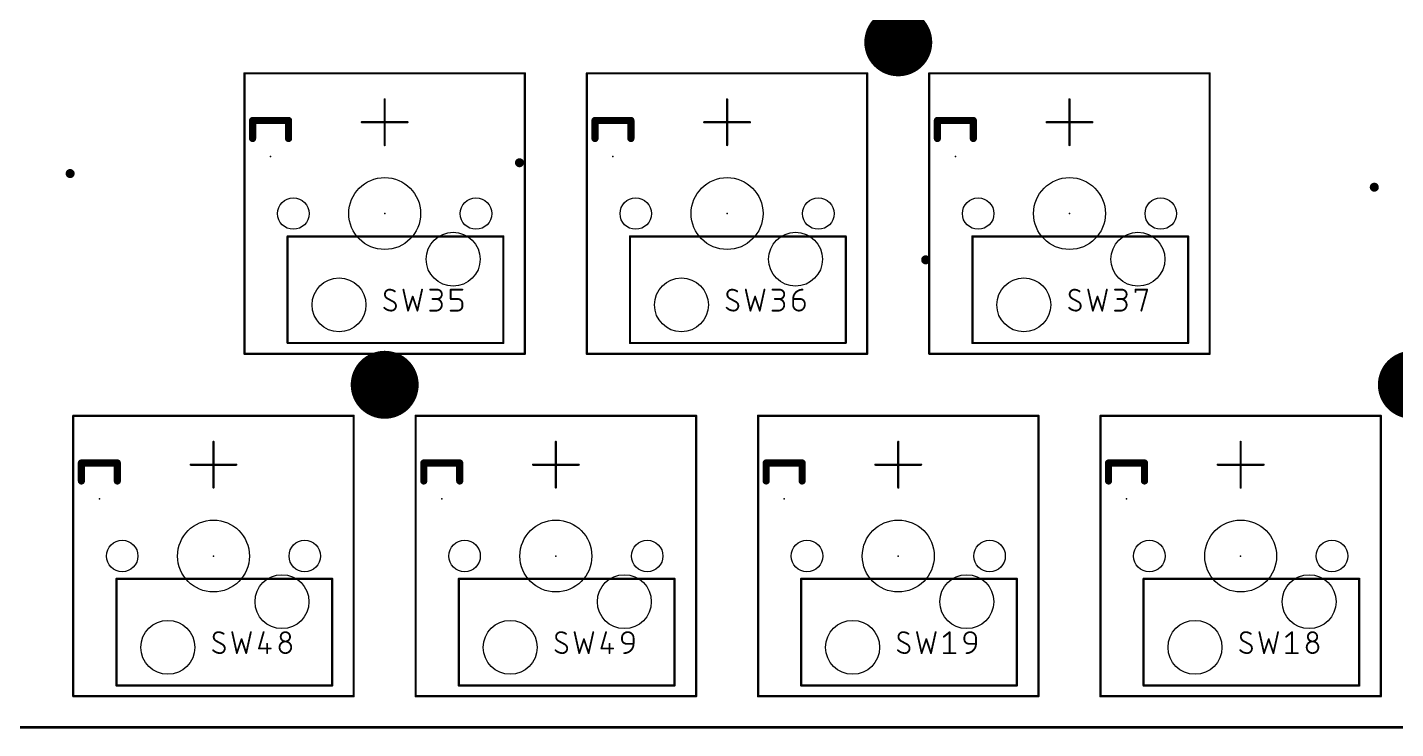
# Model space of a CAD drawing. Extents: x 0 to 305, y 0 to 96.
# Drawn here: x 170.6 to 246.7, y -0.1 to 38.9 of the extents above; entities that cross this region are included whole.
import ezdxf

# ---------------------------------------------------------------- set-up
doc = ezdxf.new("R2010")
doc.units = 0
for name, color, linetype in [('17', 110, 'CONTINUOUS'), ('18', 110, 'CONTINUOUS'), ('20', 31, 'CONTINUOUS'), ('21', 253, 'CONTINUOUS'), ('22', 253, 'CONTINUOUS'), ('23', 53, 'CONTINUOUS'), ('24', 53, 'CONTINUOUS'), ('39', 12, 'CONTINUOUS')]:
    doc.layers.add(name, color=color, linetype=linetype)

# ---------------------------------------------------------------- blocks, each defined once
blk = doc.blocks.new('ROUNDP')
at = {"const_width": 0.5}
blk.add_lwpolyline([(0, -0.25, 1), (0, 0.25, 1), (0, -0.25)], format="xyb", dxfattribs=at)
blk = doc.blocks.new('ROUNDV')
at = {"const_width": 0.5}
blk.add_lwpolyline([(0, -0.25, 1), (0, 0.25, 1), (0, -0.25)], format="xyb", dxfattribs=at)

msp = doc.modelspace()

# ---------------------------------------------------------------- linework, layer by layer
at = {"layer": '20', "const_width": 0.1524}
msp.add_lwpolyline([(3.5, 0), (301.3, 0)], dxfattribs=at)
at = {"layer": '20'}
for centre, radius in [((190.5, 28.575), 2), ((209.55, 28.575), 2), ((228.6, 28.575), 2), ((185.42, 28.575), 0.8763), ((195.58, 28.575), 0.8763), ((204.47, 28.575), 0.8763), ((214.63, 28.575), 0.8763), ((223.52, 28.575), 0.8763), ((233.68, 28.575), 0.8763), ((194.31, 26.035), 1.5), ((213.36, 26.035), 1.5), ((232.41, 26.035), 1.5), ((187.96, 23.495), 1.5), ((207.01, 23.495), 1.5), ((226.06, 23.495), 1.5), ((180.975, 9.525), 2), ((200.025, 9.525), 2), ((219.075, 9.525), 2), ((238.125, 9.525), 2), ((175.895, 9.525), 0.8763), ((186.055, 9.525), 0.8763), ((194.945, 9.525), 0.8763), ((205.105, 9.525), 0.8763), ((213.995, 9.525), 0.8763), ((224.155, 9.525), 0.8763), ((233.045, 9.525), 0.8763), ((243.205, 9.525), 0.8763), ((184.785, 6.985), 1.5), ((203.835, 6.985), 1.5), ((222.885, 6.985), 1.5), ((241.935, 6.985), 1.5), ((178.435, 4.445), 1.5), ((197.485, 4.445), 1.5), ((216.535, 4.445), 1.5), ((235.585, 4.445), 1.5)]:
    msp.add_circle(centre, radius, dxfattribs=at)
at = {"layer": '21'}
for points, const_width in [([(190.5, 32.385), (190.5, 34.925)], 0.127), ([(209.55, 32.385), (209.55, 34.925)], 0.127), ([(228.6, 32.385), (228.6, 34.925)], 0.127), ([(191.77, 33.655), (189.23, 33.655)], 0.127), ([(210.82, 33.655), (208.28, 33.655)], 0.127), ([(229.87, 33.655), (227.33, 33.655)], 0.127), ([(191.5412, 24.3422), (191.8008, 23.1738)], 0.1016), ([(192.3201, 23.1738), (192.5797, 24.3422)], 0.1016), ([(193.0313, 24.3422), (193.4208, 24.3422)], 0.1016), ([(194.1743, 23.8229), (194.1743, 24.3422)], 0.1016), ([(194.1743, 24.3422), (194.8234, 24.3422)], 0.1016), ([(210.5912, 24.3422), (210.8508, 23.1738)], 0.1016), ([(211.3701, 23.1738), (211.6297, 24.3422)], 0.1016), ([(212.0813, 24.3422), (212.4708, 24.3422)], 0.1016), ([(229.6412, 24.3422), (229.9008, 23.1738)], 0.1016), ([(230.4201, 23.1738), (230.6797, 24.3422)], 0.1016), ([(231.1313, 24.3422), (231.5208, 24.3422)], 0.1016), ([(232.2743, 24.2124), (232.2743, 24.3422)], 0.1016), ([(232.2743, 24.3422), (232.9234, 24.3422)], 0.1016), ([(232.9234, 24.3422), (232.5988, 23.1738)], 0.1016), ([(190.9979, 23.6606), (190.6409, 23.8554)], 0.1016), ([(191.8008, 23.1738), (192.0605, 23.9527)], 0.1016), ([(192.0605, 23.9527), (192.3201, 23.1738)], 0.1016), ([(193.4208, 23.8229), (193.1611, 23.8229)], 0.1016), ([(194.5638, 23.8229), (194.1743, 23.8229)], 0.1016), ([(194.8234, 23.4334), (194.8234, 23.5633)], 0.1016), ([(210.0479, 23.6606), (209.6909, 23.8554)], 0.1016), ([(210.8508, 23.1738), (211.1105, 23.9527)], 0.1016), ([(211.1105, 23.9527), (211.3701, 23.1738)], 0.1016), ([(212.4708, 23.8229), (212.2111, 23.8229)], 0.1016), ([(213.2243, 23.8229), (213.6138, 23.8229)], 0.1016), ([(213.2243, 23.4984), (213.2243, 23.8229)], 0.1016), ([(213.8734, 23.5633), (213.8734, 23.4984)], 0.1016), ([(229.0979, 23.6606), (228.7409, 23.8554)], 0.1016), ([(229.9008, 23.1738), (230.1604, 23.9527)], 0.1016), ([(230.1604, 23.9527), (230.4201, 23.1738)], 0.1016), ([(231.5208, 23.8229), (231.2611, 23.8229)], 0.1016), ([(193.0313, 23.1738), (193.3558, 23.1738)], 0.1016), ([(194.1743, 23.1738), (194.5638, 23.1738)], 0.1016), ([(212.0813, 23.1738), (212.4058, 23.1738)], 0.1016), ([(231.1313, 23.1738), (231.4558, 23.1738)], 0.1016), ([(180.975, 13.335), (180.975, 15.875)], 0.127), ([(200.025, 13.335), (200.025, 15.875)], 0.127), ([(219.075, 13.335), (219.075, 15.875)], 0.127), ([(238.125, 13.335), (238.125, 15.875)], 0.127), ([(182.245, 14.605), (179.705, 14.605)], 0.127), ([(201.295, 14.605), (198.755, 14.605)], 0.127), ([(220.345, 14.605), (217.805, 14.605)], 0.127), ([(239.395, 14.605), (236.855, 14.605)], 0.127), ([(182.0162, 5.2922), (182.2758, 4.1238)], 0.1016), ([(182.7951, 4.1238), (183.0547, 5.2922)], 0.1016), ([(183.7659, 5.2922), (183.5063, 4.3834)], 0.1016), ([(201.0662, 5.2922), (201.3258, 4.1238)], 0.1016), ([(201.8451, 4.1238), (202.1047, 5.2922)], 0.1016), ([(202.8159, 5.2922), (202.5563, 4.3834)], 0.1016), ([(220.1162, 5.2922), (220.3758, 4.1238)], 0.1016), ([(220.8951, 4.1238), (221.1547, 5.2922)], 0.1016), ([(221.6063, 5.0326), (221.9308, 5.2922)], 0.1016), ([(221.9308, 5.2922), (221.9308, 4.1238)], 0.1016), ([(239.1662, 5.2922), (239.4258, 4.1238)], 0.1016), ([(239.9451, 4.1238), (240.2047, 5.2922)], 0.1016), ([(240.6563, 5.0326), (240.9808, 5.2922)], 0.1016), ([(240.9808, 5.2922), (240.9808, 4.1238)], 0.1016), ([(181.4729, 4.6106), (181.1159, 4.8054)], 0.1016), ([(182.2758, 4.1238), (182.5354, 4.9027)], 0.1016), ([(182.5354, 4.9027), (182.7951, 4.1238)], 0.1016), ([(183.9607, 4.6431), (183.9607, 4.1238)], 0.1016), ([(200.5229, 4.6106), (200.1659, 4.8054)], 0.1016), ([(201.3258, 4.1238), (201.5855, 4.9027)], 0.1016), ([(201.5855, 4.9027), (201.8451, 4.1238)], 0.1016), ([(203.0107, 4.6431), (203.0107, 4.1238)], 0.1016), ([(203.6993, 4.9027), (203.6993, 4.9676)], 0.1016), ([(204.3484, 4.6431), (203.9589, 4.6431)], 0.1016), ([(204.3484, 4.9676), (204.3484, 4.6431)], 0.1016), ([(219.5729, 4.6106), (219.2159, 4.8054)], 0.1016), ([(220.3758, 4.1238), (220.6355, 4.9027)], 0.1016), ([(220.6355, 4.9027), (220.8951, 4.1238)], 0.1016), ([(222.7493, 4.9027), (222.7493, 4.9676)], 0.1016), ([(223.3984, 4.6431), (223.0089, 4.6431)], 0.1016), ([(223.3984, 4.9676), (223.3984, 4.6431)], 0.1016), ([(238.6229, 4.6106), (238.2659, 4.8054)], 0.1016), ([(239.4258, 4.1238), (239.6855, 4.9027)], 0.1016), ([(239.6855, 4.9027), (239.9451, 4.1238)], 0.1016), ([(183.5063, 4.3834), (184.1554, 4.3834)], 0.1016), ([(202.5563, 4.3834), (203.2054, 4.3834)], 0.1016), ([(221.6063, 4.1238), (222.2554, 4.1238)], 0.1016), ([(240.6563, 4.1238), (241.3054, 4.1238)], 0.1016)]:
    msp.add_lwpolyline(points, dxfattribs=dict(at, const_width=const_width))
for points, const_width in [([(190.5317, 34.925, 1), (190.4683, 34.925)], 0.0635), ([(209.5817, 34.925, 1), (209.5183, 34.925)], 0.0635), ([(228.6318, 34.925, 1), (228.5683, 34.925)], 0.0635), ([(189.23, 33.6868, 1), (189.23, 33.6232)], 0.0635), ([(191.77, 33.6232, 1), (191.77, 33.6868)], 0.0635), ([(208.28, 33.6868, 1), (208.28, 33.6232)], 0.0635), ([(210.82, 33.6232, 1), (210.82, 33.6868)], 0.0635), ([(227.33, 33.6868, 1), (227.33, 33.6232)], 0.0635), ([(229.87, 33.6232, 1), (229.87, 33.6868)], 0.0635), ([(190.4683, 32.385, 1), (190.5317, 32.385)], 0.0635), ([(209.5183, 32.385, 1), (209.5817, 32.385)], 0.0635), ([(228.5683, 32.385, 1), (228.6318, 32.385)], 0.0635), ([(190.7707, 24.3422, 0.4142), (190.5111, 24.0826)], 0.1016), ([(191.0628, 24.2448, 0.1623), (190.7707, 24.3422)], 0.1016), ([(190.7707, 24.3676, 1), (190.7707, 24.3168)], 0.0508), ([(190.7707, 24.3168, 1), (190.7707, 24.3676)], 0.0508), ([(191.566, 24.3477, 1), (191.5164, 24.3367)], 0.0508), ([(192.6045, 24.3367, 1), (192.5549, 24.3477)], 0.0508), ([(193.0313, 24.3676, 1), (193.0313, 24.3168)], 0.0508), ([(193.4208, 23.8229, 1), (193.4208, 24.3422)], 0.1016), ([(193.4208, 24.3676, 1), (193.4208, 24.3168)], 0.0508), ([(193.4208, 24.3168, 1), (193.4208, 24.3676)], 0.0508), ([(194.1997, 24.3422, 1), (194.1489, 24.3422)], 0.0508), ([(194.1743, 24.3676, 1), (194.1743, 24.3168)], 0.0508), ([(194.8234, 24.3168, 1), (194.8234, 24.3676)], 0.0508), ([(209.8207, 24.3422, 0.4142), (209.5611, 24.0826)], 0.1016), ([(210.1128, 24.2448, 0.1623), (209.8207, 24.3422)], 0.1016), ([(209.8207, 24.3676, 1), (209.8207, 24.3168)], 0.0508), ([(209.8207, 24.3168, 1), (209.8207, 24.3676)], 0.0508), ([(210.616, 24.3477, 1), (210.5664, 24.3367)], 0.0508), ([(211.6545, 24.3367, 1), (211.6049, 24.3477)], 0.0508), ([(212.0813, 24.3676, 1), (212.0813, 24.3168)], 0.0508), ([(212.4708, 23.8229, 1), (212.4708, 24.3422)], 0.1016), ([(212.4708, 24.3676, 1), (212.4708, 24.3168)], 0.0508), ([(212.4708, 24.3168, 1), (212.4708, 24.3676)], 0.0508), ([(213.7436, 24.3422, 0.4142), (213.2243, 23.8229)], 0.1016), ([(213.7436, 24.3168, 1), (213.7436, 24.3676)], 0.0508), ([(228.8707, 24.3422, 0.4142), (228.6111, 24.0826)], 0.1016), ([(229.1628, 24.2448, 0.1623), (228.8707, 24.3422)], 0.1016), ([(228.8707, 24.3676, 1), (228.8707, 24.3168)], 0.0508), ([(228.8707, 24.3168, 1), (228.8707, 24.3676)], 0.0508), ([(229.666, 24.3477, 1), (229.6164, 24.3367)], 0.0508), ([(230.7045, 24.3367, 1), (230.6549, 24.3477)], 0.0508), ([(231.1313, 24.3676, 1), (231.1313, 24.3168)], 0.0508), ([(231.5208, 23.8229, 1), (231.5208, 24.3422)], 0.1016), ([(231.5208, 24.3676, 1), (231.5208, 24.3168)], 0.0508), ([(231.5208, 24.3168, 1), (231.5208, 24.3676)], 0.0508), ([(232.2997, 24.3422, 1), (232.2489, 24.3422)], 0.0508), ([(232.2743, 24.3676, 1), (232.2743, 24.3168)], 0.0508), ([(232.9479, 24.3354, 1), (232.8989, 24.349)], 0.0508), ([(232.9234, 24.3168, 1), (232.9234, 24.3676)], 0.0508), ([(190.5111, 24.0826, 0.2656), (190.6409, 23.8554)], 0.1016), ([(190.5364, 24.0826, 1), (190.4857, 24.0826)], 0.0508), ([(190.4857, 24.0826, 1), (190.5365, 24.0826)], 0.0508), ([(190.653, 23.8777, 1), (190.6287, 23.8331)], 0.0508), ([(190.628, 23.8335, 1), (190.6538, 23.8772)], 0.0508), ([(191.1277, 23.4334, 0.2656), (190.9979, 23.6606)], 0.1016), ([(191.0108, 23.6825, 1), (190.985, 23.6387)], 0.0508), ([(190.9857, 23.6383, 1), (191.01, 23.6829)], 0.0508), ([(191.0476, 24.2245, 1), (191.078, 24.2652)], 0.0508), ([(192.0845, 23.9608, 1), (192.0364, 23.9447)], 0.0508), ([(192.0845, 23.9447, 1), (192.0364, 23.9608)], 0.0508), ([(193.1611, 23.8483, 1), (193.1611, 23.7975)], 0.0508), ([(193.3558, 23.1738, 1), (193.3558, 23.8229)], 0.1016), ([(193.3558, 23.8483, 1), (193.3558, 23.7975)], 0.0508), ([(193.4208, 23.8483, 1), (193.4208, 23.7975)], 0.0508), ([(193.4208, 23.7975, 1), (193.4208, 23.8483)], 0.0508), ([(194.1743, 23.8483, 1), (194.1743, 23.7975)], 0.0508), ([(194.1489, 23.8229, 1), (194.1997, 23.8229)], 0.0508), ([(194.8234, 23.5633, 0.4142), (194.5638, 23.8229)], 0.1016), ([(194.5638, 23.8483, 1), (194.5638, 23.7975)], 0.0508), ([(194.5638, 23.7975, 1), (194.5638, 23.8483)], 0.0508), ([(194.8488, 23.5633, 1), (194.798, 23.5633)], 0.0508), ([(209.5611, 24.0826, 0.2656), (209.6909, 23.8554)], 0.1016), ([(209.5864, 24.0826, 1), (209.5357, 24.0826)], 0.0508), ([(209.5357, 24.0826, 1), (209.5865, 24.0826)], 0.0508), ([(209.703, 23.8777, 1), (209.6787, 23.8331)], 0.0508), ([(209.678, 23.8335, 1), (209.7038, 23.8772)], 0.0508), ([(210.1777, 23.4334, 0.2656), (210.0479, 23.6606)], 0.1016), ([(210.0608, 23.6825, 1), (210.035, 23.6387)], 0.0508), ([(210.0357, 23.6383, 1), (210.06, 23.6829)], 0.0508), ([(210.0976, 24.2245, 1), (210.128, 24.2652)], 0.0508), ([(211.1345, 23.9608, 1), (211.0864, 23.9447)], 0.0508), ([(211.1345, 23.9447, 1), (211.0864, 23.9608)], 0.0508), ([(212.2111, 23.8483, 1), (212.2111, 23.7975)], 0.0508), ([(212.4058, 23.1738, 1), (212.4058, 23.8229)], 0.1016), ([(212.4058, 23.8483, 1), (212.4058, 23.7975)], 0.0508), ([(212.4708, 23.8483, 1), (212.4708, 23.7975)], 0.0508), ([(212.4708, 23.7975, 1), (212.4708, 23.8483)], 0.0508), ([(213.2243, 23.8483, 1), (213.2243, 23.7975)], 0.0508), ([(213.2497, 23.8229, 1), (213.1989, 23.8229)], 0.0508), ([(213.1989, 23.8229, 1), (213.2497, 23.8229)], 0.0508), ([(213.8734, 23.5633, 0.4142), (213.6138, 23.8229)], 0.1016), ([(213.6138, 23.8483, 1), (213.6138, 23.7975)], 0.0508), ([(213.6138, 23.7975, 1), (213.6138, 23.8483)], 0.0508), ([(213.8988, 23.5633, 1), (213.848, 23.5633)], 0.0508), ([(228.6111, 24.0826, 0.2656), (228.7409, 23.8554)], 0.1016), ([(228.6364, 24.0826, 1), (228.5857, 24.0826)], 0.0508), ([(228.5857, 24.0826, 1), (228.6364, 24.0826)], 0.0508), ([(228.753, 23.8777, 1), (228.7287, 23.8331)], 0.0508), ([(228.728, 23.8335, 1), (228.7538, 23.8772)], 0.0508), ([(229.2277, 23.4334, 0.2656), (229.0979, 23.6606)], 0.1016), ([(229.1108, 23.6825, 1), (229.085, 23.6387)], 0.0508), ([(229.0857, 23.6383, 1), (229.11, 23.6829)], 0.0508), ([(229.1476, 24.2245, 1), (229.178, 24.2652)], 0.0508), ([(230.1845, 23.9608, 1), (230.1364, 23.9447)], 0.0508), ([(230.1845, 23.9447, 1), (230.1364, 23.9608)], 0.0508), ([(231.2611, 23.8483, 1), (231.2611, 23.7975)], 0.0508), ([(231.4558, 23.1738, 1), (231.4558, 23.8229)], 0.1016), ([(231.4558, 23.8483, 1), (231.4558, 23.7975)], 0.0508), ([(231.5208, 23.8483, 1), (231.5208, 23.7975)], 0.0508), ([(231.5208, 23.7975, 1), (231.5208, 23.8483)], 0.0508), ([(232.2489, 24.2124, 1), (232.2997, 24.2124)], 0.0508), ([(190.4786, 23.3361, 0.2), (190.8681, 23.1738)], 0.1016), ([(190.4966, 23.354, 1), (190.4606, 23.3182)], 0.0508), ([(190.8681, 23.1738, 0.4142), (191.1277, 23.4334)], 0.1016), ([(190.8681, 23.1992, 1), (190.8681, 23.1484)], 0.0508), ([(190.8681, 23.1484, 1), (190.8681, 23.1992)], 0.0508), ([(191.1531, 23.4334, 1), (191.1023, 23.4334)], 0.0508), ([(191.1023, 23.4334, 1), (191.1531, 23.4334)], 0.0508), ([(191.7767, 23.1818, 1), (191.8249, 23.1658)], 0.0508), ([(191.776, 23.1683, 1), (191.8256, 23.1793)], 0.0508), ([(192.2953, 23.1793, 1), (192.3449, 23.1683)], 0.0508), ([(192.296, 23.1658, 1), (192.3442, 23.1818)], 0.0508), ([(193.0313, 23.1992, 1), (193.0313, 23.1484)], 0.0508), ([(193.3558, 23.1992, 1), (193.3558, 23.1484)], 0.0508), ([(193.3558, 23.1484, 1), (193.3558, 23.1992)], 0.0508), ([(194.1743, 23.1992, 1), (194.1743, 23.1484)], 0.0508), ([(194.5638, 23.1738, 0.4142), (194.8234, 23.4334)], 0.1016), ([(194.5638, 23.1992, 1), (194.5638, 23.1484)], 0.0508), ([(194.5638, 23.1484, 1), (194.5638, 23.1992)], 0.0508), ([(194.798, 23.5633, 1), (194.8488, 23.5633)], 0.0508), ([(194.8488, 23.4334, 1), (194.798, 23.4334)], 0.0508), ([(194.798, 23.4334, 1), (194.8488, 23.4334)], 0.0508), ([(209.5286, 23.3361, 0.2), (209.9181, 23.1738)], 0.1016), ([(209.5466, 23.354, 1), (209.5106, 23.3182)], 0.0508), ([(209.9181, 23.1738, 0.4142), (210.1777, 23.4334)], 0.1016), ([(209.9181, 23.1992, 1), (209.9181, 23.1484)], 0.0508), ([(209.9181, 23.1484, 1), (209.9181, 23.1992)], 0.0508), ([(210.2031, 23.4334, 1), (210.1523, 23.4334)], 0.0508), ([(210.1523, 23.4334, 1), (210.2031, 23.4334)], 0.0508), ([(210.8267, 23.1818, 1), (210.8749, 23.1658)], 0.0508), ([(210.826, 23.1683, 1), (210.8756, 23.1793)], 0.0508), ([(211.3453, 23.1793, 1), (211.3949, 23.1683)], 0.0508), ([(211.346, 23.1658, 1), (211.3942, 23.1818)], 0.0508), ([(212.0813, 23.1992, 1), (212.0813, 23.1484)], 0.0508), ([(212.4058, 23.1992, 1), (212.4058, 23.1484)], 0.0508), ([(212.4058, 23.1484, 1), (212.4058, 23.1992)], 0.0508), ([(213.2243, 23.4984, 1), (213.8734, 23.4984)], 0.1016), ([(213.2497, 23.4984, 1), (213.1989, 23.4984)], 0.0508), ([(213.1989, 23.4984, 1), (213.2497, 23.4984)], 0.0508), ([(213.848, 23.5633, 1), (213.8988, 23.5633)], 0.0508), ([(213.8988, 23.4984, 1), (213.848, 23.4984)], 0.0508), ([(213.848, 23.4984, 1), (213.8988, 23.4984)], 0.0508), ([(228.5786, 23.3361, 0.2), (228.9681, 23.1738)], 0.1016), ([(228.5966, 23.354, 1), (228.5606, 23.3182)], 0.0508), ([(228.9681, 23.1738, 0.4142), (229.2277, 23.4334)], 0.1016), ([(228.9681, 23.1992, 1), (228.9681, 23.1484)], 0.0508), ([(228.9681, 23.1484, 1), (228.9681, 23.1992)], 0.0508), ([(229.2531, 23.4334, 1), (229.2023, 23.4334)], 0.0508), ([(229.2023, 23.4334, 1), (229.2531, 23.4334)], 0.0508), ([(229.8767, 23.1818, 1), (229.9249, 23.1658)], 0.0508), ([(229.876, 23.1683, 1), (229.9256, 23.1793)], 0.0508), ([(230.3953, 23.1793, 1), (230.4449, 23.1683)], 0.0508), ([(230.396, 23.1658, 1), (230.4442, 23.1818)], 0.0508), ([(231.1313, 23.1992, 1), (231.1313, 23.1484)], 0.0508), ([(231.4558, 23.1992, 1), (231.4558, 23.1484)], 0.0508), ([(231.4558, 23.1484, 1), (231.4558, 23.1992)], 0.0508), ([(232.5744, 23.1806, 1), (232.6233, 23.167)], 0.0508), ([(181.0068, 15.875, 1), (180.9433, 15.875)], 0.0635), ([(200.0567, 15.875, 1), (199.9933, 15.875)], 0.0635), ([(219.1068, 15.875, 1), (219.0433, 15.875)], 0.0635), ([(238.1567, 15.875, 1), (238.0933, 15.875)], 0.0635), ([(179.705, 14.6368, 1), (179.705, 14.5732)], 0.0635), ([(182.245, 14.5732, 1), (182.245, 14.6368)], 0.0635), ([(198.755, 14.6368, 1), (198.755, 14.5732)], 0.0635), ([(201.295, 14.5732, 1), (201.295, 14.6368)], 0.0635), ([(217.805, 14.6368, 1), (217.805, 14.5732)], 0.0635), ([(220.345, 14.5732, 1), (220.345, 14.6368)], 0.0635), ([(236.855, 14.6368, 1), (236.855, 14.5732)], 0.0635), ([(239.395, 14.5732, 1), (239.395, 14.6368)], 0.0635), ([(180.9433, 13.335, 1), (181.0068, 13.335)], 0.0635), ([(199.9933, 13.335, 1), (200.0567, 13.335)], 0.0635), ([(219.0433, 13.335, 1), (219.1068, 13.335)], 0.0635), ([(238.0933, 13.335, 1), (238.1567, 13.335)], 0.0635), ([(181.2457, 5.2922, 0.4142), (180.9861, 5.0326)], 0.1016), ([(181.5378, 5.1948, 0.1623), (181.2457, 5.2922)], 0.1016), ([(181.2457, 5.3176, 1), (181.2457, 5.2668)], 0.0508), ([(181.2457, 5.2668, 1), (181.2457, 5.3176)], 0.0508), ([(182.041, 5.2977, 1), (181.9914, 5.2867)], 0.0508), ([(183.0795, 5.2867, 1), (183.0299, 5.2977)], 0.0508), ([(183.7904, 5.2852, 1), (183.7415, 5.2992)], 0.0508), ([(185.2335, 5.0326, 1), (184.7142, 5.0326)], 0.1016), ([(200.2957, 5.2922, 0.4142), (200.0361, 5.0326)], 0.1016), ([(200.5878, 5.1948, 0.1623), (200.2957, 5.2922)], 0.1016), ([(200.2957, 5.3176, 1), (200.2957, 5.2668)], 0.0508), ([(200.2957, 5.2668, 1), (200.2957, 5.3176)], 0.0508), ([(201.091, 5.2977, 1), (201.0414, 5.2867)], 0.0508), ([(202.1295, 5.2867, 1), (202.0799, 5.2977)], 0.0508), ([(202.8404, 5.2852, 1), (202.7915, 5.2992)], 0.0508), ([(204.3484, 4.9676, 1), (203.6993, 4.9676)], 0.1016), ([(219.3457, 5.2922, 0.4142), (219.0861, 5.0326)], 0.1016), ([(219.6378, 5.1948, 0.1623), (219.3457, 5.2922)], 0.1016), ([(219.3457, 5.3176, 1), (219.3457, 5.2668)], 0.0508), ([(219.3457, 5.2668, 1), (219.3457, 5.3176)], 0.0508), ([(220.141, 5.2977, 1), (220.0914, 5.2867)], 0.0508), ([(221.1795, 5.2867, 1), (221.1299, 5.2977)], 0.0508), ([(221.9562, 5.2922, 1), (221.9054, 5.2922)], 0.0508), ([(221.9467, 5.2724, 1), (221.915, 5.312)], 0.0508), ([(223.3984, 4.9676, 1), (222.7493, 4.9676)], 0.1016), ([(238.3957, 5.2922, 0.4142), (238.1361, 5.0326)], 0.1016), ([(238.6878, 5.1948, 0.1623), (238.3957, 5.2922)], 0.1016), ([(238.3957, 5.3176, 1), (238.3957, 5.2668)], 0.0508), ([(238.3957, 5.2668, 1), (238.3957, 5.3176)], 0.0508), ([(239.191, 5.2977, 1), (239.1414, 5.2867)], 0.0508), ([(240.2295, 5.2867, 1), (240.1799, 5.2977)], 0.0508), ([(241.0062, 5.2922, 1), (240.9554, 5.2922)], 0.0508), ([(240.9967, 5.2724, 1), (240.965, 5.312)], 0.0508), ([(242.3835, 5.0326, 1), (241.8642, 5.0326)], 0.1016), ([(180.9861, 5.0326, 0.2656), (181.1159, 4.8054)], 0.1016), ([(181.0114, 5.0326, 1), (180.9607, 5.0326)], 0.0508), ([(180.9607, 5.0326, 1), (181.0114, 5.0326)], 0.0508), ([(181.128, 4.8277, 1), (181.1037, 4.7831)], 0.0508), ([(181.103, 4.7835, 1), (181.1288, 4.8272)], 0.0508), ([(181.6027, 4.3834, 0.2656), (181.4729, 4.6106)], 0.1016), ([(181.4858, 4.6325, 1), (181.46, 4.5887)], 0.0508), ([(181.4607, 4.5883, 1), (181.485, 4.6329)], 0.0508), ([(181.5226, 5.1745, 1), (181.553, 5.2152)], 0.0508), ([(182.5595, 4.9108, 1), (182.5114, 4.8947)], 0.0508), ([(182.5595, 4.8947, 1), (182.5114, 4.9108)], 0.0508), ([(183.9861, 4.6431, 1), (183.9353, 4.6431)], 0.0508), ([(185.2984, 4.4484, 1), (184.6493, 4.4484)], 0.1016), ([(184.7142, 5.0326, 1), (185.2335, 5.0326)], 0.1016), ([(184.7396, 5.0326, 1), (184.6888, 5.0326)], 0.0508), ([(184.6888, 5.0326, 1), (184.7396, 5.0326)], 0.0508), ([(185.2589, 5.0326, 1), (185.2081, 5.0326)], 0.0508), ([(185.2081, 5.0326, 1), (185.2589, 5.0326)], 0.0508), ([(200.0361, 5.0326, 0.2656), (200.1659, 4.8054)], 0.1016), ([(200.0614, 5.0326, 1), (200.0107, 5.0326)], 0.0508), ([(200.0107, 5.0326, 1), (200.0615, 5.0326)], 0.0508), ([(200.178, 4.8277, 1), (200.1537, 4.7831)], 0.0508), ([(200.153, 4.7835, 1), (200.1788, 4.8272)], 0.0508), ([(200.6527, 4.3834, 0.2656), (200.5229, 4.6106)], 0.1016), ([(200.5358, 4.6325, 1), (200.51, 4.5887)], 0.0508), ([(200.5107, 4.5883, 1), (200.535, 4.6329)], 0.0508), ([(200.5726, 5.1745, 1), (200.603, 5.2152)], 0.0508), ([(201.6095, 4.9108, 1), (201.5614, 4.8947)], 0.0508), ([(201.6095, 4.8947, 1), (201.5614, 4.9108)], 0.0508), ([(203.0361, 4.6431, 1), (202.9853, 4.6431)], 0.0508), ([(203.7247, 4.9676, 1), (203.6739, 4.9676)], 0.0508), ([(203.6739, 4.9676, 1), (203.7247, 4.9676)], 0.0508), ([(203.6993, 4.9027, 0.4142), (203.9589, 4.6431)], 0.1016), ([(203.7247, 4.9027, 1), (203.6739, 4.9027)], 0.0508), ([(203.6739, 4.9027, 1), (203.7247, 4.9027)], 0.0508), ([(203.8291, 4.1238, 0.4142), (204.3484, 4.6431)], 0.1016), ([(203.9589, 4.6685, 1), (203.9589, 4.6177)], 0.0508), ([(203.9589, 4.6177, 1), (203.9589, 4.6685)], 0.0508), ([(204.3738, 4.9676, 1), (204.323, 4.9676)], 0.0508), ([(204.323, 4.9676, 1), (204.3738, 4.9676)], 0.0508), ([(204.3738, 4.6431, 1), (204.323, 4.6431)], 0.0508), ([(204.323, 4.6431, 1), (204.3738, 4.6431)], 0.0508), ([(204.3484, 4.6177, 1), (204.3484, 4.6685)], 0.0508), ([(219.0861, 5.0326, 0.2656), (219.2159, 4.8054)], 0.1016), ([(219.1114, 5.0326, 1), (219.0607, 5.0326)], 0.0508), ([(219.0607, 5.0326, 1), (219.1114, 5.0326)], 0.0508), ([(219.228, 4.8277, 1), (219.2037, 4.7831)], 0.0508), ([(219.203, 4.7835, 1), (219.2288, 4.8272)], 0.0508), ([(219.7027, 4.3834, 0.2656), (219.5729, 4.6106)], 0.1016), ([(219.5858, 4.6325, 1), (219.56, 4.5887)], 0.0508), ([(219.5607, 4.5883, 1), (219.585, 4.6329)], 0.0508), ([(219.6226, 5.1745, 1), (219.653, 5.2152)], 0.0508), ([(220.6595, 4.9108, 1), (220.6114, 4.8947)], 0.0508), ([(220.6595, 4.8947, 1), (220.6114, 4.9108)], 0.0508), ([(221.5904, 5.0524, 1), (221.6222, 5.0127)], 0.0508), ([(222.7747, 4.9676, 1), (222.7239, 4.9676)], 0.0508), ([(222.7239, 4.9676, 1), (222.7747, 4.9676)], 0.0508), ([(222.7493, 4.9027, 0.4142), (223.0089, 4.6431)], 0.1016), ([(222.7747, 4.9027, 1), (222.7239, 4.9027)], 0.0508), ([(222.7239, 4.9027, 1), (222.7747, 4.9027)], 0.0508), ([(222.8791, 4.1238, 0.4142), (223.3984, 4.6431)], 0.1016), ([(223.0089, 4.6685, 1), (223.0089, 4.6177)], 0.0508), ([(223.0089, 4.6177, 1), (223.0089, 4.6685)], 0.0508), ([(223.4238, 4.9676, 1), (223.373, 4.9676)], 0.0508), ([(223.373, 4.9676, 1), (223.4238, 4.9676)], 0.0508), ([(223.4238, 4.6431, 1), (223.373, 4.6431)], 0.0508), ([(223.373, 4.6431, 1), (223.4238, 4.6431)], 0.0508), ([(223.3984, 4.6177, 1), (223.3984, 4.6685)], 0.0508), ([(238.1361, 5.0326, 0.2656), (238.2659, 4.8054)], 0.1016), ([(238.1614, 5.0326, 1), (238.1107, 5.0326)], 0.0508), ([(238.1107, 5.0326, 1), (238.1615, 5.0326)], 0.0508), ([(238.278, 4.8277, 1), (238.2537, 4.7831)], 0.0508), ([(238.253, 4.7835, 1), (238.2788, 4.8272)], 0.0508), ([(238.7527, 4.3834, 0.2656), (238.6229, 4.6106)], 0.1016), ([(238.6358, 4.6325, 1), (238.61, 4.5887)], 0.0508), ([(238.6107, 4.5883, 1), (238.635, 4.6329)], 0.0508), ([(238.6726, 5.1745, 1), (238.703, 5.2152)], 0.0508), ([(239.7095, 4.9108, 1), (239.6614, 4.8947)], 0.0508), ([(239.7095, 4.8947, 1), (239.6614, 4.9108)], 0.0508), ([(240.6404, 5.0524, 1), (240.6722, 5.0127)], 0.0508), ([(242.4484, 4.4484, 1), (241.7993, 4.4484)], 0.1016), ([(241.8642, 5.0326, 1), (242.3835, 5.0326)], 0.1016), ([(241.8896, 5.0326, 1), (241.8388, 5.0326)], 0.0508), ([(241.8388, 5.0326, 1), (241.8896, 5.0326)], 0.0508), ([(242.4089, 5.0326, 1), (242.3581, 5.0326)], 0.0508), ([(242.3581, 5.0326, 1), (242.4089, 5.0326)], 0.0508), ([(180.9536, 4.2861, 0.2), (181.3431, 4.1238)], 0.1016), ([(180.9716, 4.304, 1), (180.9356, 4.2682)], 0.0508), ([(181.3431, 4.1238, 0.4142), (181.6027, 4.3834)], 0.1016), ([(181.3431, 4.1492, 1), (181.3431, 4.0984)], 0.0508), ([(181.3431, 4.0984, 1), (181.3431, 4.1492)], 0.0508), ([(181.6281, 4.3834, 1), (181.5773, 4.3834)], 0.0508), ([(181.5773, 4.3834, 1), (181.6281, 4.3834)], 0.0508), ([(182.2517, 4.1318, 1), (182.2999, 4.1158)], 0.0508), ([(182.251, 4.1183, 1), (182.3006, 4.1293)], 0.0508), ([(182.7703, 4.1293, 1), (182.8199, 4.1183)], 0.0508), ([(182.771, 4.1158, 1), (182.8192, 4.1318)], 0.0508), ([(183.5063, 4.4088, 1), (183.5063, 4.358)], 0.0508), ([(183.4819, 4.3904, 1), (183.5307, 4.3765)], 0.0508), ([(183.9353, 4.1238, 1), (183.9861, 4.1238)], 0.0508), ([(184.1554, 4.358, 1), (184.1554, 4.4088)], 0.0508), ([(184.6493, 4.4484, 1), (185.2984, 4.4484)], 0.1016), ([(184.6747, 4.4484, 1), (184.6239, 4.4484)], 0.0508), ([(184.6239, 4.4484, 1), (184.6747, 4.4484)], 0.0508), ([(185.3238, 4.4484, 1), (185.273, 4.4484)], 0.0508), ([(185.273, 4.4484, 1), (185.3238, 4.4484)], 0.0508), ([(200.0036, 4.2861, 0.2), (200.3931, 4.1238)], 0.1016), ([(200.0216, 4.304, 1), (199.9856, 4.2682)], 0.0508), ([(200.3931, 4.1238, 0.4142), (200.6527, 4.3834)], 0.1016), ([(200.3931, 4.1492, 1), (200.3931, 4.0984)], 0.0508), ([(200.3931, 4.0984, 1), (200.3931, 4.1492)], 0.0508), ([(200.6781, 4.3834, 1), (200.6273, 4.3834)], 0.0508), ([(200.6273, 4.3834, 1), (200.6781, 4.3834)], 0.0508), ([(201.3017, 4.1318, 1), (201.3499, 4.1158)], 0.0508), ([(201.301, 4.1183, 1), (201.3506, 4.1293)], 0.0508), ([(201.8203, 4.1293, 1), (201.8699, 4.1183)], 0.0508), ([(201.821, 4.1158, 1), (201.8692, 4.1318)], 0.0508), ([(202.5563, 4.4088, 1), (202.5563, 4.358)], 0.0508), ([(202.5319, 4.3904, 1), (202.5807, 4.3765)], 0.0508), ([(202.9853, 4.1238, 1), (203.0361, 4.1238)], 0.0508), ([(203.2054, 4.358, 1), (203.2054, 4.4088)], 0.0508), ([(203.8291, 4.1492, 1), (203.8291, 4.0984)], 0.0508), ([(219.0536, 4.2861, 0.2), (219.4431, 4.1238)], 0.1016), ([(219.0716, 4.304, 1), (219.0356, 4.2682)], 0.0508), ([(219.4431, 4.1238, 0.4142), (219.7027, 4.3834)], 0.1016), ([(219.4431, 4.1492, 1), (219.4431, 4.0984)], 0.0508), ([(219.4431, 4.0984, 1), (219.4431, 4.1492)], 0.0508), ([(219.7281, 4.3834, 1), (219.6773, 4.3834)], 0.0508), ([(219.6773, 4.3834, 1), (219.7281, 4.3834)], 0.0508), ([(220.3517, 4.1318, 1), (220.3999, 4.1158)], 0.0508), ([(220.351, 4.1183, 1), (220.4006, 4.1293)], 0.0508), ([(220.8703, 4.1293, 1), (220.9199, 4.1183)], 0.0508), ([(220.871, 4.1158, 1), (220.9192, 4.1318)], 0.0508), ([(221.6063, 4.1492, 1), (221.6063, 4.0984)], 0.0508), ([(221.9054, 4.1238, 1), (221.9562, 4.1238)], 0.0508), ([(222.2554, 4.0984, 1), (222.2554, 4.1492)], 0.0508), ([(222.8791, 4.1492, 1), (222.8791, 4.0984)], 0.0508), ([(238.1036, 4.2861, 0.2), (238.4931, 4.1238)], 0.1016), ([(238.1216, 4.304, 1), (238.0856, 4.2682)], 0.0508), ([(238.4931, 4.1238, 0.4142), (238.7527, 4.3834)], 0.1016), ([(238.4931, 4.1492, 1), (238.4931, 4.0984)], 0.0508), ([(238.4931, 4.0984, 1), (238.4931, 4.1492)], 0.0508), ([(238.7781, 4.3834, 1), (238.7273, 4.3834)], 0.0508), ([(238.7273, 4.3834, 1), (238.7781, 4.3834)], 0.0508), ([(239.4017, 4.1318, 1), (239.4499, 4.1158)], 0.0508), ([(239.401, 4.1183, 1), (239.4506, 4.1293)], 0.0508), ([(239.9203, 4.1293, 1), (239.9699, 4.1183)], 0.0508), ([(239.921, 4.1158, 1), (239.9692, 4.1318)], 0.0508), ([(240.6563, 4.1492, 1), (240.6563, 4.0984)], 0.0508), ([(240.9554, 4.1238, 1), (241.0062, 4.1238)], 0.0508), ([(241.3054, 4.0984, 1), (241.3054, 4.1492)], 0.0508), ([(241.7993, 4.4484, 1), (242.4484, 4.4484)], 0.1016), ([(241.8247, 4.4484, 1), (241.7739, 4.4484)], 0.0508), ([(241.7739, 4.4484, 1), (241.8247, 4.4484)], 0.0508), ([(242.4738, 4.4484, 1), (242.423, 4.4484)], 0.0508), ([(242.423, 4.4484, 1), (242.4738, 4.4484)], 0.0508)]:
    msp.add_lwpolyline(points, format="xyb", dxfattribs=dict(at, const_width=const_width))
at = {"layer": '22', "const_width": 0.4}
for points in [[(183.15, 32.75), (183.15, 33.75)], [(183.15, 33.75), (185.15, 33.75)], [(185.15, 33.75), (185.15, 32.75)], [(202.2, 32.75), (202.2, 33.75)], [(202.2, 33.75), (204.2, 33.75)], [(204.2, 33.75), (204.2, 32.75)], [(221.25, 32.75), (221.25, 33.75)], [(221.25, 33.75), (223.25, 33.75)], [(223.25, 33.75), (223.25, 32.75)], [(173.625, 13.7), (173.625, 14.7)], [(173.625, 14.7), (175.625, 14.7)], [(175.625, 14.7), (175.625, 13.7)], [(192.675, 13.7), (192.675, 14.7)], [(192.675, 14.7), (194.675, 14.7)], [(194.675, 14.7), (194.675, 13.7)], [(211.725, 13.7), (211.725, 14.7)], [(211.725, 14.7), (213.725, 14.7)], [(213.725, 14.7), (213.725, 13.7)], [(230.775, 13.7), (230.775, 14.7)], [(230.775, 14.7), (232.775, 14.7)], [(232.775, 14.7), (232.775, 13.7)]]:
    msp.add_lwpolyline(points, dxfattribs=at)
at = {"layer": '22', "const_width": 0.2}
for points in [[(183.25, 33.75, 1), (183.05, 33.75)], [(183.15, 33.85, 1), (183.15, 33.65)], [(185.25, 33.75, 1), (185.05, 33.75)], [(185.15, 33.65, 1), (185.15, 33.85)], [(202.3, 33.75, 1), (202.1, 33.75)], [(202.2, 33.85, 1), (202.2, 33.65)], [(204.3, 33.75, 1), (204.1, 33.75)], [(204.2, 33.65, 1), (204.2, 33.85)], [(221.35, 33.75, 1), (221.15, 33.75)], [(221.25, 33.85, 1), (221.25, 33.65)], [(223.35, 33.75, 1), (223.15, 33.75)], [(223.25, 33.65, 1), (223.25, 33.85)], [(183.05, 32.75, 1), (183.25, 32.75)], [(185.05, 32.75, 1), (185.25, 32.75)], [(202.1, 32.75, 1), (202.3, 32.75)], [(204.1, 32.75, 1), (204.3, 32.75)], [(221.15, 32.75, 1), (221.35, 32.75)], [(223.15, 32.75, 1), (223.35, 32.75)], [(173.725, 14.7, 1), (173.525, 14.7)], [(173.625, 14.8, 1), (173.625, 14.6)], [(175.725, 14.7, 1), (175.525, 14.7)], [(175.625, 14.6, 1), (175.625, 14.8)], [(192.775, 14.7, 1), (192.575, 14.7)], [(192.675, 14.8, 1), (192.675, 14.6)], [(194.775, 14.7, 1), (194.575, 14.7)], [(194.675, 14.6, 1), (194.675, 14.8)], [(211.825, 14.7, 1), (211.625, 14.7)], [(211.725, 14.8, 1), (211.725, 14.6)], [(213.825, 14.7, 1), (213.625, 14.7)], [(213.725, 14.6, 1), (213.725, 14.8)], [(230.875, 14.7, 1), (230.675, 14.7)], [(230.775, 14.8, 1), (230.775, 14.6)], [(232.875, 14.7, 1), (232.675, 14.7)], [(232.775, 14.6, 1), (232.775, 14.8)], [(173.525, 13.7, 1), (173.725, 13.7)], [(175.525, 13.7, 1), (175.725, 13.7)], [(192.575, 13.7, 1), (192.775, 13.7)], [(194.575, 13.7, 1), (194.775, 13.7)], [(211.625, 13.7, 1), (211.825, 13.7)], [(213.625, 13.7, 1), (213.825, 13.7)], [(230.675, 13.7, 1), (230.875, 13.7)], [(232.675, 13.7, 1), (232.875, 13.7)]]:
    msp.add_lwpolyline(points, format="xyb", dxfattribs=at)
at = {"layer": '23'}
for p in [(219.075, 38.1), (190.5, 28.575), (209.55, 28.575), (228.6, 28.575), (190.5, 19.05), (180.975, 9.525), (200.025, 9.525), (219.075, 9.525), (238.125, 9.525)]:
    msp.add_point(p, dxfattribs=at)
at = {"layer": '24'}
for p in [(184.15, 31.75), (203.2, 31.75), (222.25, 31.75), (174.625, 12.7), (193.675, 12.7), (212.725, 12.7), (231.775, 12.7)]:
    msp.add_point(p, dxfattribs=at)
at = {"layer": '39', "const_width": 0.0635}
for points in [[(182.7, 36.4068, 1), (182.7, 36.3432)], [(182.7318, 36.375, 1), (182.6683, 36.375)], [(198.3317, 36.375, 1), (198.2683, 36.375)], [(198.3, 36.3432, 1), (198.3, 36.4068)], [(201.75, 36.4068, 1), (201.75, 36.3432)], [(201.7817, 36.375, 1), (201.7183, 36.375)], [(217.3818, 36.375, 1), (217.3183, 36.375)], [(217.35, 36.3432, 1), (217.35, 36.4068)], [(220.8, 36.4068, 1), (220.8, 36.3432)], [(220.8317, 36.375, 1), (220.7683, 36.375)], [(236.4317, 36.375, 1), (236.3683, 36.375)], [(236.4, 36.3432, 1), (236.4, 36.4068)], [(185.1318, 27.305, 1), (185.0683, 27.305)], [(185.1, 27.3367, 1), (185.1, 27.2733)], [(197.1318, 27.305, 1), (197.0683, 27.305)], [(197.1, 27.2733, 1), (197.1, 27.3367)], [(204.15, 27.3367, 1), (204.15, 27.2733)], [(204.1817, 27.305, 1), (204.1183, 27.305)], [(216.1817, 27.305, 1), (216.1183, 27.305)], [(216.15, 27.2733, 1), (216.15, 27.3367)], [(223.2318, 27.305, 1), (223.1683, 27.305)], [(223.2, 27.3367, 1), (223.2, 27.2733)], [(235.2318, 27.305, 1), (235.1683, 27.305)], [(235.2, 27.2733, 1), (235.2, 27.3367)], [(185.1, 21.4067, 1), (185.1, 21.3433)], [(185.0683, 21.375, 1), (185.1318, 21.375)], [(197.0683, 21.375, 1), (197.1318, 21.375)], [(197.1, 21.3433, 1), (197.1, 21.4067)], [(204.15, 21.4067, 1), (204.15, 21.3433)], [(204.1183, 21.375, 1), (204.1817, 21.375)], [(216.1183, 21.375, 1), (216.1817, 21.375)], [(216.15, 21.3433, 1), (216.15, 21.4067)], [(223.2, 21.4067, 1), (223.2, 21.3433)], [(223.1683, 21.375, 1), (223.2318, 21.375)], [(235.1683, 21.375, 1), (235.2318, 21.375)], [(235.2, 21.3433, 1), (235.2, 21.4067)], [(182.7, 20.8068, 1), (182.7, 20.7433)], [(182.6683, 20.775, 1), (182.7318, 20.775)], [(198.2683, 20.775, 1), (198.3317, 20.775)], [(198.3, 20.7433, 1), (198.3, 20.8068)], [(201.75, 20.8068, 1), (201.75, 20.7433)], [(201.7183, 20.775, 1), (201.7817, 20.775)], [(217.3183, 20.775, 1), (217.3818, 20.775)], [(217.35, 20.7433, 1), (217.35, 20.8068)], [(220.8, 20.8068, 1), (220.8, 20.7433)], [(220.7683, 20.775, 1), (220.8317, 20.775)], [(236.3683, 20.775, 1), (236.4317, 20.775)], [(236.4, 20.7433, 1), (236.4, 20.8068)], [(173.2067, 17.325, 1), (173.1433, 17.325)], [(173.175, 17.3567, 1), (173.175, 17.2933)], [(188.8067, 17.325, 1), (188.7433, 17.325)], [(188.775, 17.2933, 1), (188.775, 17.3567)], [(192.2568, 17.325, 1), (192.1933, 17.325)], [(192.225, 17.3567, 1), (192.225, 17.2933)], [(207.8568, 17.325, 1), (207.7933, 17.325)], [(207.825, 17.2933, 1), (207.825, 17.3567)], [(211.3067, 17.325, 1), (211.2433, 17.325)], [(211.275, 17.3567, 1), (211.275, 17.2933)], [(226.9067, 17.325, 1), (226.8433, 17.325)], [(226.875, 17.2933, 1), (226.875, 17.3567)], [(230.3568, 17.325, 1), (230.2933, 17.325)], [(230.325, 17.3567, 1), (230.325, 17.2933)], [(245.9567, 17.325, 1), (245.8933, 17.325)], [(245.925, 17.2933, 1), (245.925, 17.3567)], [(175.575, 8.2868, 1), (175.575, 8.2233)], [(175.6068, 8.255, 1), (175.5433, 8.255)], [(187.6068, 8.255, 1), (187.5433, 8.255)], [(187.575, 8.2233, 1), (187.575, 8.2868)], [(194.625, 8.2868, 1), (194.625, 8.2233)], [(194.6567, 8.255, 1), (194.5933, 8.255)], [(206.6567, 8.255, 1), (206.5933, 8.255)], [(206.625, 8.2233, 1), (206.625, 8.2868)], [(213.675, 8.2868, 1), (213.675, 8.2233)], [(213.7067, 8.255, 1), (213.6433, 8.255)], [(225.7067, 8.255, 1), (225.6433, 8.255)], [(225.675, 8.2233, 1), (225.675, 8.2868)], [(232.725, 8.2868, 1), (232.725, 8.2233)], [(232.7568, 8.255, 1), (232.6933, 8.255)], [(244.7568, 8.255, 1), (244.6933, 8.255)], [(244.725, 8.2233, 1), (244.725, 8.2868)], [(175.575, 2.3568, 1), (175.575, 2.2933)], [(175.5433, 2.325, 1), (175.6068, 2.325)], [(187.5433, 2.325, 1), (187.6068, 2.325)], [(187.575, 2.2933, 1), (187.575, 2.3568)], [(194.625, 2.3568, 1), (194.625, 2.2933)], [(194.5933, 2.325, 1), (194.6567, 2.325)], [(206.5933, 2.325, 1), (206.6567, 2.325)], [(206.625, 2.2933, 1), (206.625, 2.3568)], [(213.675, 2.3568, 1), (213.675, 2.2933)], [(213.6433, 2.325, 1), (213.7067, 2.325)], [(225.6433, 2.325, 1), (225.7067, 2.325)], [(225.675, 2.2933, 1), (225.675, 2.3568)], [(232.725, 2.3568, 1), (232.725, 2.2933)], [(232.6933, 2.325, 1), (232.7568, 2.325)], [(244.6933, 2.325, 1), (244.7568, 2.325)], [(244.725, 2.2933, 1), (244.725, 2.3568)], [(173.175, 1.7568, 1), (173.175, 1.6933)], [(173.1433, 1.725, 1), (173.2067, 1.725)], [(188.7433, 1.725, 1), (188.8067, 1.725)], [(188.775, 1.6933, 1), (188.775, 1.7568)], [(192.225, 1.7568, 1), (192.225, 1.6933)], [(192.1933, 1.725, 1), (192.2568, 1.725)], [(207.7933, 1.725, 1), (207.8568, 1.725)], [(207.825, 1.6933, 1), (207.825, 1.7568)], [(211.275, 1.7568, 1), (211.275, 1.6933)], [(211.2433, 1.725, 1), (211.3067, 1.725)], [(226.8433, 1.725, 1), (226.9067, 1.725)], [(226.875, 1.6933, 1), (226.875, 1.7568)], [(230.325, 1.7568, 1), (230.325, 1.6933)], [(230.2933, 1.725, 1), (230.3568, 1.725)], [(245.8933, 1.725, 1), (245.9567, 1.725)], [(245.925, 1.6933, 1), (245.925, 1.7568)]]:
    msp.add_lwpolyline(points, format="xyb", dxfattribs=at)
at = {"layer": '39', "const_width": 0.127}
for points in [[(182.7, 20.775), (182.7, 36.375)], [(182.7, 36.375), (198.3, 36.375)], [(198.3, 36.375), (198.3, 20.775)], [(201.75, 20.775), (201.75, 36.375)], [(201.75, 36.375), (217.35, 36.375)], [(217.35, 36.375), (217.35, 20.775)], [(220.8, 20.775), (220.8, 36.375)], [(220.8, 36.375), (236.4, 36.375)], [(236.4, 36.375), (236.4, 20.775)], [(197.1, 27.305), (185.1, 27.305)], [(185.1, 27.305), (185.1, 21.375)], [(197.1, 21.375), (197.1, 27.305)], [(216.15, 27.305), (204.15, 27.305)], [(204.15, 27.305), (204.15, 21.375)], [(216.15, 21.375), (216.15, 27.305)], [(235.2, 27.305), (223.2, 27.305)], [(223.2, 27.305), (223.2, 21.375)], [(235.2, 21.375), (235.2, 27.305)], [(185.1, 21.375), (197.1, 21.375)], [(204.15, 21.375), (216.15, 21.375)], [(223.2, 21.375), (235.2, 21.375)], [(198.3, 20.775), (182.7, 20.775)], [(217.35, 20.775), (201.75, 20.775)], [(236.4, 20.775), (220.8, 20.775)], [(173.175, 1.725), (173.175, 17.325)], [(173.175, 17.325), (188.775, 17.325)], [(188.775, 17.325), (188.775, 1.725)], [(192.225, 1.725), (192.225, 17.325)], [(192.225, 17.325), (207.825, 17.325)], [(207.825, 17.325), (207.825, 1.725)], [(211.275, 1.725), (211.275, 17.325)], [(211.275, 17.325), (226.875, 17.325)], [(226.875, 17.325), (226.875, 1.725)], [(230.325, 1.725), (230.325, 17.325)], [(230.325, 17.325), (245.925, 17.325)], [(245.925, 17.325), (245.925, 1.725)], [(187.575, 8.255), (175.575, 8.255)], [(175.575, 8.255), (175.575, 2.325)], [(187.575, 2.325), (187.575, 8.255)], [(206.625, 8.255), (194.625, 8.255)], [(194.625, 8.255), (194.625, 2.325)], [(206.625, 2.325), (206.625, 8.255)], [(225.675, 8.255), (213.675, 8.255)], [(213.675, 8.255), (213.675, 2.325)], [(225.675, 2.325), (225.675, 8.255)], [(244.725, 8.255), (232.725, 8.255)], [(232.725, 8.255), (232.725, 2.325)], [(244.725, 2.325), (244.725, 8.255)], [(175.575, 2.325), (187.575, 2.325)], [(194.625, 2.325), (206.625, 2.325)], [(213.675, 2.325), (225.675, 2.325)], [(232.725, 2.325), (244.725, 2.325)], [(188.775, 1.725), (173.175, 1.725)], [(207.825, 1.725), (192.225, 1.725)], [(226.875, 1.725), (211.275, 1.725)], [(245.925, 1.725), (230.325, 1.725)]]:
    msp.add_lwpolyline(points, dxfattribs=at)

# ---------------------------------------------------------------- block references
at = {"layer": '17', "xscale": 3.78, "yscale": 3.78}
for p in [(219.075, 38.1), (219.075, 38.1), (190.5, 19.05), (190.5, 19.05), (247.65, 19.05), (247.65, 19.05)]:
    msp.add_blockref('ROUNDP', p, dxfattribs=at)
at = {"layer": '18', "xscale": 0.5024, "yscale": 0.5024}
for p in [(198, 31.4), (198, 31.4), (173, 30.8), (173, 30.8), (245.56, 30.04), (245.56, 30.04), (220.6, 26), (220.6, 26)]:
    msp.add_blockref('ROUNDV', p, dxfattribs=at)

doc.saveas('drawing.dxf')
